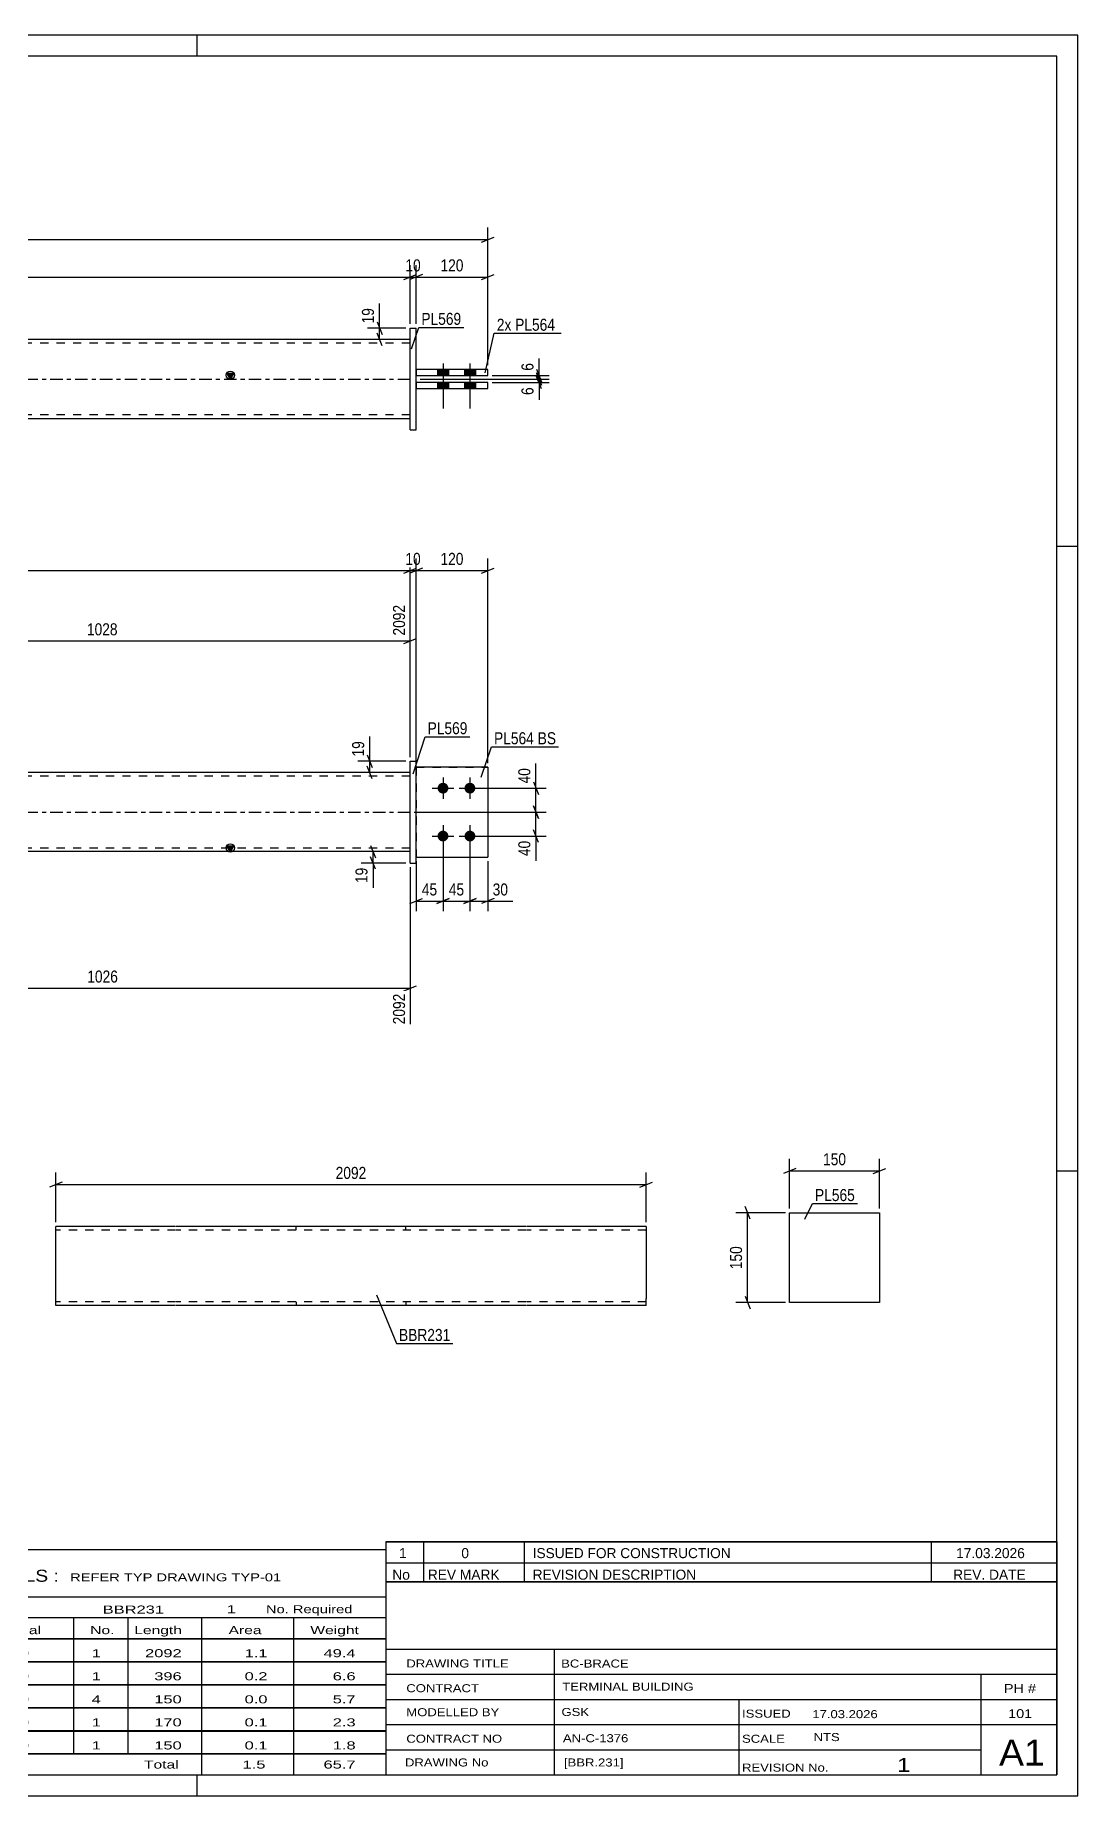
# Model space of a CAD drawing. Header units: millimetres. Extents: x 0 to 594, y 0 to 420.
# Drawn here: x 345.4 to 594, y 0 to 420 of the extents above; entities that cross this region are included whole.
import ezdxf

# ---------------------------------------------------------------- set-up
doc = ezdxf.new("R2010")
doc.units = ezdxf.units.MM
doc.linetypes.add('DXK_LINE_DOT2', pattern=[3.9198, 1.9599, -1.9599])
doc.linetypes.add('DXK_LINE_DOT3', pattern=[5.9187, 2.979, -0.9799, 0.9799, -0.9799])
doc.styles.add('Arial Narrow', font='ARIALN.TTF', dxfattribs={"height": 0.2})

# ---------------------------------------------------------------- blocks, each defined once
blk = doc.blocks.new('Unknown-585637348-1126')
at = {"color": 5, "linetype": 'Continuous'}
for p, q in [((594, 420), (0, 420)), ((384, 415), (384, 420)), ((594, 0), (594, 420)), ((589, 415), (5, 415)), ((589, 5), (589, 415)), ((594, 298), (589, 298)), ((594, 149), (589, 149)), ((5, 5), (589, 5)), ((384, 0), (384, 5)), ((0, 0), (594, 0))]:
    blk.add_line(p, q, dxfattribs=at)
blk = doc.blocks.new('Part-585637348-1946 - 1935')
at = {"color": 2, "linetype": 'Continuous'}
for p, q in [((434.77, 246.81), (436.2, 246.81)), ((434.77, 222.52), (434.77, 246.81)), ((436.2, 222.52), (436.2, 246.81)), ((434.77, 222.52), (436.2, 222.52)), ((434.77, 222.52), (436.2, 222.52))]:
    blk.add_line(p, q, dxfattribs=at)
at = {"color": 7, "linetype": 'DXK_LINE_DOT2'}
for p, q in [((434.77, 246.8), (436.2, 246.8)), ((434.77, 222.52), (434.77, 222.52)), ((436.2, 222.52), (436.2, 222.52)), ((436.2, 222.52), (436.2, 222.52))]:
    blk.add_line(p, q, dxfattribs=at)
blk = doc.blocks.new('Part-585637348-1941 - 1935')
at = {"color": 7, "linetype": 'DXK_LINE_DOT2'}
for p, q in [((436.2, 245.38), (453.34, 245.38)), ((453.34, 245.38), (436.2, 245.38)), ((436.2, 245.38), (436.2, 245.38)), ((436.2, 245.38), (436.2, 223.95)), ((453.34, 245.38), (453.34, 245.38)), ((453.34, 245.38), (453.34, 223.95)), ((436.2, 223.95), (453.34, 223.95)), ((436.2, 223.95), (453.34, 223.95))]:
    blk.add_line(p, q, dxfattribs=at)
blk = doc.blocks.new('Part-585637348-1992 - 1935')
at = {"linetype": 'Continuous'}
blk.add_hatch(color=2, dxfattribs=at).paths.add_polyline_path([(391.91, 225.23), (391.11, 226.63), (392.71, 226.63)])
at = {"color": 2, "linetype": 'Continuous'}
for p, q in [((434.77, 244.09), (135.9, 244.09)), ((434.77, 225.23), (135.9, 225.23)), ((391.91, 225.23), (391.11, 226.63)), ((391.11, 226.63), (392.71, 226.63)), ((392.71, 226.63), (391.91, 225.23))]:
    blk.add_line(p, q, dxfattribs=at)
at = {"color": 7, "linetype": 'DXK_LINE_DOT2'}
for p, q in [((135.9, 244.09), (135.9, 225.23)), ((261.98, 244.09), (261.98, 243.23)), ((288.12, 244.09), (288.12, 243.23)), ((434.77, 225.23), (434.77, 244.09)), ((434.77, 243.23), (135.9, 243.23)), ((434.77, 226.09), (135.9, 226.09)), ((262.14, 225.23), (262.14, 226.09)), ((288.28, 225.23), (288.28, 226.09))]:
    blk.add_line(p, q, dxfattribs=at)
at = {"color": 7, "linetype": 'DXK_LINE_DOT3'}
blk.add_line((135.9, 234.66), (434.77, 234.66), dxfattribs=at)
at = {"color": 2, "linetype": 'Continuous'}
blk.add_circle((391.91, 226.13), 1, dxfattribs=at)
blk = doc.blocks.new('Part-585637348-1997 - 1935')
at = {"color": 2, "linetype": 'Continuous'}
for p, q in [((453.34, 245.38), (436.2, 245.38)), ((453.34, 245.38), (453.34, 245.38)), ((453.34, 245.38), (453.34, 223.95)), ((436.2, 223.95), (453.34, 223.95))]:
    blk.add_line(p, q, dxfattribs=at)
at = {"color": 7, "linetype": 'DXK_LINE_DOT2'}
for p, q in [((436.2, 245.38), (453.34, 245.38)), ((436.2, 245.38), (436.2, 245.38)), ((436.2, 245.38), (436.2, 223.95)), ((436.2, 223.95), (453.34, 223.95))]:
    blk.add_line(p, q, dxfattribs=at)
blk = doc.blocks.new('Bolt-585637348-2002 - 1935')
at = {"linetype": 'Continuous'}
for points in [[(442.63, 241.66), (442.89, 241.63), (443.15, 241.55), (443.38, 241.42), (443.58, 241.24), (443.74, 241.02), (443.85, 240.77), (443.91, 240.51), (443.91, 240.24), (443.85, 239.98), (443.74, 239.73), (443.58, 239.52), (443.38, 239.34), (443.15, 239.2), (442.89, 239.12), (442.63, 239.09), (442.36, 239.12), (442.1, 239.2), (441.87, 239.34), (441.67, 239.52), (441.51, 239.73), (441.4, 239.98), (441.35, 240.24), (441.35, 240.51), (441.4, 240.77), (441.51, 241.02), (441.67, 241.24), (441.87, 241.42), (442.1, 241.55), (442.36, 241.63)], [(449.06, 241.66), (449.32, 241.63), (449.58, 241.55), (449.81, 241.42), (450.01, 241.24), (450.17, 241.02), (450.28, 240.77), (450.33, 240.51), (450.33, 240.24), (450.28, 239.98), (450.17, 239.73), (450.01, 239.52), (449.81, 239.34), (449.58, 239.2), (449.32, 239.12), (449.06, 239.09), (448.79, 239.12), (448.53, 239.2), (448.3, 239.34), (448.1, 239.52), (447.94, 239.73), (447.83, 239.98), (447.78, 240.24), (447.78, 240.51), (447.83, 240.77), (447.94, 241.02), (448.1, 241.24), (448.3, 241.42), (448.53, 241.55), (448.79, 241.63)], [(442.63, 230.23), (442.89, 230.21), (443.15, 230.12), (443.38, 229.99), (443.58, 229.81), (443.74, 229.59), (443.85, 229.35), (443.91, 229.08), (443.91, 228.81), (443.85, 228.55), (443.74, 228.3), (443.58, 228.09), (443.38, 227.91), (443.15, 227.77), (442.89, 227.69), (442.63, 227.66), (442.36, 227.69), (442.1, 227.77), (441.87, 227.91), (441.67, 228.09), (441.51, 228.3), (441.4, 228.55), (441.35, 228.81), (441.35, 229.08), (441.4, 229.35), (441.51, 229.59), (441.67, 229.81), (441.87, 229.99), (442.1, 230.12), (442.36, 230.21)], [(449.06, 230.23), (449.32, 230.21), (449.58, 230.12), (449.81, 229.99), (450.01, 229.81), (450.17, 229.59), (450.28, 229.35), (450.33, 229.08), (450.33, 228.81), (450.28, 228.55), (450.17, 228.3), (450.01, 228.09), (449.81, 227.91), (449.58, 227.77), (449.32, 227.69), (449.06, 227.66), (448.79, 227.69), (448.53, 227.77), (448.3, 227.91), (448.1, 228.09), (447.94, 228.3), (447.83, 228.55), (447.78, 228.81), (447.78, 229.08), (447.83, 229.35), (447.94, 229.59), (448.1, 229.81), (448.3, 229.99), (448.53, 230.12), (448.79, 230.21)]]:
    blk.add_hatch(color=1, dxfattribs=at).paths.add_polyline_path(points)
at = {"color": 1, "linetype": 'Continuous'}
for p, q in [((440.06, 240.38), (445.2, 240.38)), ((442.63, 242.95), (442.63, 237.8)), ((446.48, 240.38), (451.63, 240.38)), ((449.06, 242.95), (449.06, 237.8)), ((442.63, 231.52), (442.63, 226.38)), ((449.06, 231.52), (449.06, 226.38)), ((440.06, 228.95), (445.2, 228.95)), ((446.48, 228.95), (451.63, 228.95))]:
    blk.add_line(p, q, dxfattribs=at)
blk = doc.blocks.new('Part-585637348-2483 - 2455')
at = {"color": 2, "linetype": 'Continuous'}
for p, q in [((453.34, 337.12), (436.2, 337.12)), ((453.34, 335.69), (453.34, 337.12)), ((436.2, 335.69), (453.34, 335.69)), ((436.2, 335.69), (453.34, 335.69))]:
    blk.add_line(p, q, dxfattribs=at)
at = {"color": 7, "linetype": 'DXK_LINE_DOT2'}
for p, q in [((436.2, 337.12), (436.2, 335.69)), ((453.34, 337.12), (436.2, 337.12)), ((453.34, 335.69), (453.34, 335.69)), ((453.34, 335.69), (453.34, 335.69))]:
    blk.add_line(p, q, dxfattribs=at)
blk = doc.blocks.new('Bolt-585637348-2457 - 2455')
at = {"linetype": 'Continuous'}
for points in [[(443.91, 340.26), (441.34, 340.26), (441.34, 338.83), (443.91, 338.83)], [(443.91, 340.26), (441.34, 340.26), (441.34, 338.83), (443.91, 338.83)], [(450.34, 340.26), (447.77, 340.26), (447.77, 338.83), (450.34, 338.83)], [(450.34, 340.26), (447.77, 340.26), (447.77, 338.83), (450.34, 338.83)], [(443.91, 337.12), (441.34, 337.12), (441.34, 335.69), (443.91, 335.69)], [(443.91, 337.12), (441.34, 337.12), (441.34, 335.69), (443.91, 335.69)], [(450.34, 337.12), (447.77, 337.12), (447.77, 335.69), (450.34, 335.69)], [(450.34, 337.12), (447.77, 337.12), (447.77, 335.69), (450.34, 335.69)]]:
    blk.add_hatch(color=1, dxfattribs=at).paths.add_polyline_path(points)
at = {"color": 1, "linetype": 'Continuous'}
for p, q in [((441.34, 340.26), (441.34, 338.83)), ((441.34, 340.26), (441.34, 338.83)), ((442.63, 341.69), (442.63, 330.97)), ((442.63, 341.69), (442.63, 330.98)), ((443.91, 340.26), (443.91, 338.83)), ((443.91, 340.26), (443.91, 338.83)), ((447.77, 340.26), (447.77, 338.83)), ((447.77, 340.26), (447.77, 338.83)), ((449.06, 341.69), (449.06, 330.97)), ((449.06, 341.69), (449.06, 330.98)), ((450.34, 340.26), (450.34, 338.83)), ((450.34, 340.26), (450.34, 338.83)), ((441.34, 337.12), (441.34, 335.69)), ((441.34, 337.12), (441.34, 335.69)), ((443.91, 337.12), (443.91, 335.69)), ((443.91, 337.12), (443.91, 335.69)), ((447.77, 337.12), (447.77, 335.69)), ((447.77, 337.12), (447.77, 335.69)), ((450.34, 337.12), (450.34, 335.69)), ((450.34, 337.12), (450.34, 335.69))]:
    blk.add_line(p, q, dxfattribs=at)
blk = doc.blocks.new('Part-585637348-2478 - 2455')
at = {"color": 2, "linetype": 'Continuous'}
for p, q in [((453.34, 340.26), (436.2, 340.26)), ((453.34, 338.83), (453.34, 340.26)), ((436.2, 338.83), (453.34, 338.83)), ((436.2, 338.83), (453.34, 338.83))]:
    blk.add_line(p, q, dxfattribs=at)
at = {"color": 7, "linetype": 'DXK_LINE_DOT2'}
for p, q in [((436.2, 340.26), (436.2, 338.83)), ((453.34, 340.26), (436.2, 340.26)), ((453.34, 338.83), (453.34, 338.83)), ((453.34, 338.83), (453.34, 338.83))]:
    blk.add_line(p, q, dxfattribs=at)
blk = doc.blocks.new('Part-585637348-2488 - 2455')
at = {"linetype": 'Continuous'}
blk.add_hatch(color=2, dxfattribs=at).paths.add_polyline_path([(391.91, 337.98), (391.11, 339.38), (392.71, 339.38)])
at = {"color": 2, "linetype": 'Continuous'}
for p, q in [((434.77, 347.4), (135.9, 347.4)), ((261.98, 339), (261.98, 338.85)), ((261.98, 339), (288.12, 339)), ((261.98, 337), (261.98, 337.14)), ((288.12, 337), (261.98, 337)), ((261.98, 337), (261.98, 337)), ((262.14, 339), (262.14, 338.85)), ((262.14, 337), (262.14, 337.14)), ((288.12, 339), (288.12, 337)), ((391.91, 337.98), (391.11, 339.38)), ((391.11, 339.38), (392.71, 339.38)), ((392.71, 339.38), (391.91, 337.98)), ((135.9, 328.55), (434.77, 328.55))]:
    blk.add_line(p, q, dxfattribs=at)
at = {"color": 7, "linetype": 'DXK_LINE_DOT2'}
for p, q in [((135.9, 328.55), (135.9, 347.4)), ((434.77, 346.55), (135.9, 346.55)), ((434.77, 328.55), (434.77, 347.4)), ((261.98, 339), (288.12, 339)), ((261.98, 338.85), (261.98, 337)), ((261.98, 337), (288.12, 337)), ((262.14, 339), (262.14, 339)), ((262.14, 339), (262.14, 339)), ((262.14, 339), (288.28, 339)), ((262.14, 339), (288.28, 339)), ((262.14, 337), (262.14, 338.85)), ((288.28, 337), (262.14, 337)), ((262.14, 337), (262.14, 337)), ((262.14, 337), (288.28, 337)), ((288.28, 339), (288.28, 337)), ((434.77, 329.4), (135.9, 329.4))]:
    blk.add_line(p, q, dxfattribs=at)
at = {"color": 7, "linetype": 'DXK_LINE_DOT3'}
blk.add_line((135.9, 337.98), (434.77, 337.98), dxfattribs=at)
at = {"color": 2, "linetype": 'Continuous'}
blk.add_circle((391.91, 338.88), 1, dxfattribs=at)
blk = doc.blocks.new('Part-585637348-2500 - 2455')
at = {"color": 2, "linetype": 'Continuous'}
for p, q in [((434.77, 325.83), (434.77, 350.12)), ((434.77, 350.12), (436.2, 350.12)), ((436.2, 325.83), (436.2, 350.12)), ((434.77, 325.83), (436.2, 325.83)), ((434.77, 325.83), (436.2, 325.83))]:
    blk.add_line(p, q, dxfattribs=at)
at = {"color": 7, "linetype": 'DXK_LINE_DOT2'}
for p, q in [((434.77, 350.12), (434.77, 350.12)), ((434.77, 350.12), (436.2, 350.12)), ((434.77, 325.83), (434.77, 325.83)), ((436.2, 325.83), (436.2, 325.83)), ((436.2, 325.83), (436.2, 325.83))]:
    blk.add_line(p, q, dxfattribs=at)
blk = doc.blocks.new('Part-585637348-2843 - 2837')
at = {"color": 2, "linetype": 'Continuous'}
for p, q in [((525.28, 117.65), (525.29, 139.08)), ((525.29, 139.08), (546.72, 139.08)), ((546.72, 139.08), (546.71, 117.65)), ((546.71, 117.65), (525.28, 117.65))]:
    blk.add_line(p, q, dxfattribs=at)
blk = doc.blocks.new('Part-585637348-1445 - 1429')
at = {"color": 2, "linetype": 'Continuous'}
for p, q in [((378.87, 135.81), (350.3, 135.81)), ((350.3, 117.08), (350.3, 135.81)), ((462.41, 135.81), (378.97, 135.81)), ((491.08, 135.81), (462.51, 135.81)), ((491.08, 135.81), (491.08, 118.66)), ((491.08, 116.95), (491.08, 118.66)), ((350.3, 116.95), (350.3, 117.08)), ((378.87, 116.95), (350.3, 116.95)), ((462.41, 116.95), (378.97, 116.95)), ((491.08, 116.95), (462.51, 116.95))]:
    blk.add_line(p, q, dxfattribs=at)
at = {"color": 7, "linetype": 'DXK_LINE_DOT2'}
for p, q in [((378.87, 134.95), (350.3, 134.95)), ((462.41, 134.95), (378.97, 134.95)), ((407.54, 135.81), (407.54, 134.95)), ((433.68, 135.81), (433.68, 134.95)), ((491.08, 134.95), (462.51, 134.95)), ((491.08, 134.95), (491.08, 134.88)), ((491.08, 134.88), (491.08, 134.95)), ((491.08, 134.75), (491.08, 134.88)), ((491.08, 134.88), (491.08, 134.75)), ((350.3, 117.81), (350.3, 117.87)), ((378.87, 117.81), (350.3, 117.81)), ((462.41, 117.81), (378.97, 117.81)), ((407.69, 116.95), (407.69, 117.81)), ((433.84, 116.95), (433.84, 117.81)), ((491.08, 117.81), (462.51, 117.81)), ((491.08, 117.87), (491.08, 118.34)), ((491.08, 117.81), (491.08, 117.87))]:
    blk.add_line(p, q, dxfattribs=at)
blk = doc.blocks.new('StraightDimension-585637348-2314 - 1935')
at = {"color": 7, "linetype": 'Continuous'}
for p, q in [((424.57, 248.31), (425.77, 245.31)), ((433.77, 246.81), (422.32, 246.81)), ((433.77, 244.09), (422.32, 244.09)), ((425.77, 242.59), (424.57, 245.59)), ((425.17, 244.09), (425.17, 246.81))]:
    blk.add_line(p, q, dxfattribs=at)
at = {"color": 0}
blk.add_wipeout([(424.42, 252.19), (420.22, 252.19), (420.22, 247.33), (424.42, 247.33)], dxfattribs=at)
at = {"color": 7, "linetype": 'Continuous'}
blk.add_line((425.17, 246.81), (425.17, 252.71), dxfattribs=at)
blk.add_line((425.17, 246.81), (425.17, 252.71), dxfattribs=at)
at = {"color": 3, "style": 'Arial Narrow'}
blk.add_text('19', height=2.863, rotation=90.0002, dxfattribs=at).set_placement((423.82, 247.93))
blk = doc.blocks.new('StraightDimension-585637348-2277 - 1935')
at = {"color": 7, "linetype": 'Continuous'}
for p, q in [((464.2, 236.16), (465.4, 233.16)), ((435.77, 234.66), (467.2, 234.66)), ((464.8, 228.95), (464.8, 234.66)), ((450.06, 228.95), (467.2, 228.95)), ((465.4, 227.45), (464.2, 230.45))]:
    blk.add_line(p, q, dxfattribs=at)
at = {"color": 0}
blk.add_wipeout([(464.05, 228.42), (459.85, 228.42), (459.85, 223.57), (464.05, 223.57)], dxfattribs=at)
at = {"color": 7, "linetype": 'Continuous'}
blk.add_line((464.8, 228.95), (464.8, 223.04), dxfattribs=at)
blk.add_line((464.8, 228.95), (464.8, 223.04), dxfattribs=at)
at = {"color": 3, "style": 'Arial Narrow'}
blk.add_text('40', height=2.863, rotation=90.0002, dxfattribs=at).set_placement((463.45, 224.17))
blk = doc.blocks.new('StraightDimension-585637348-2360 - 1935')
at = {"color": 7, "linetype": 'Continuous'}
for p, q in [((135.9, 246.38), (135.9, 295.14)), ((434.77, 247.81), (434.77, 295.14)), ((137.4, 292.89), (134.4, 291.69)), ((135.9, 292.29), (434.77, 292.29)), ((433.27, 291.69), (436.27, 292.89))]:
    blk.add_line(p, q, dxfattribs=at)
at = {"color": 0}
blk.add_wipeout([(289.59, 293.04), (289.59, 297.24), (281.08, 297.24), (281.08, 293.04)], dxfattribs=at)
at = {"color": 3, "style": 'Arial Narrow'}
blk.add_text('2092', height=2.863, dxfattribs=at).set_placement((281.68, 293.64))
blk = doc.blocks.new('StraightDimension-585637348-2004 - 1935')
at = {"color": 7, "linetype": 'Continuous'}
for p, q in [((287.97, 245.09), (287.97, 284.11)), ((434.77, 247.81), (434.77, 284.11)), ((289.47, 276.09), (286.47, 274.89)), ((287.97, 275.49), (434.77, 275.49)), ((433.27, 274.89), (436.27, 276.09))]:
    blk.add_line(p, q, dxfattribs=at)
at = {"color": 0, "linetype": 'Continuous'}
blk.add_wipeout([(434.17, 284.71), (429.97, 284.71), (429.97, 276.19), (434.17, 276.19)], dxfattribs=at)
at = {"color": 0}
blk.add_wipeout([(365.63, 276.24), (365.63, 280.44), (357.12, 280.44), (357.12, 276.24)], dxfattribs=at)
at = {"color": 3, "linetype": 'Continuous', "style": 'Arial Narrow'}
blk.add_text('2092', height=2.863, rotation=90.0002, dxfattribs=at).set_placement((433.57, 276.79))
at = {"color": 3, "style": 'Arial Narrow'}
blk.add_text('1028', height=2.863, dxfattribs=at).set_placement((357.72, 276.84))
blk = doc.blocks.new('StraightDimension-585637348-2138 - 1935')
at = {"color": 7, "linetype": 'Continuous'}
for p, q in [((288.14, 224.23), (288.14, 184.04)), ((434.77, 221.52), (434.77, 184.04)), ((289.64, 193.25), (286.64, 192.05)), ((433.27, 192.05), (436.27, 193.25)), ((288.14, 192.65), (434.77, 192.65))]:
    blk.add_line(p, q, dxfattribs=at)
at = {"color": 0}
blk.add_wipeout([(365.71, 193.4), (365.71, 197.6), (357.2, 197.6), (357.2, 193.4)], dxfattribs=at)
at = {"color": 0, "linetype": 'Continuous'}
blk.add_wipeout([(434.17, 191.95), (429.97, 191.95), (429.97, 183.44), (434.17, 183.44)], dxfattribs=at)
at = {"color": 3, "style": 'Arial Narrow'}
blk.add_text('1026', height=2.863, dxfattribs=at).set_placement((357.8, 194))
at = {"color": 3, "linetype": 'Continuous', "style": 'Arial Narrow'}
blk.add_text('2092', height=2.863, rotation=90.0002, dxfattribs=at).set_placement((433.57, 184.04))
blk = doc.blocks.new('StraightDimension-585637348-2198 - 1935')
at = {"color": 7, "linetype": 'Continuous'}
for p, q in [((433.77, 225.23), (423.12, 225.23)), ((425.37, 226.73), (426.57, 223.73)), ((426.57, 221.02), (425.37, 224.02)), ((425.97, 222.52), (425.97, 225.23)), ((433.77, 222.52), (423.12, 222.52))]:
    blk.add_line(p, q, dxfattribs=at)
at = {"color": 0}
blk.add_wipeout([(425.22, 221.99), (421.02, 221.99), (421.02, 217.14), (425.22, 217.14)], dxfattribs=at)
at = {"color": 7, "linetype": 'Continuous'}
blk.add_line((425.97, 222.52), (425.97, 216.61), dxfattribs=at)
blk.add_line((425.97, 222.52), (425.97, 216.61), dxfattribs=at)
at = {"color": 3, "style": 'Arial Narrow'}
blk.add_text('19', height=2.863, rotation=90.0002, dxfattribs=at).set_placement((424.62, 217.74))
blk = doc.blocks.new('StraightDimension-585637348-2207 - 1935')
at = {"color": 7, "linetype": 'Continuous'}
for p, q in [((449.06, 227.95), (449.06, 211.03)), ((453.34, 222.95), (453.34, 211.03)), ((447.56, 212.83), (450.56, 214.03)), ((449.06, 213.43), (453.34, 213.43)), ((454.84, 214.03), (451.84, 212.83))]:
    blk.add_line(p, q, dxfattribs=at)
at = {"color": 0}
blk.add_wipeout([(458.72, 214.18), (458.72, 218.38), (453.87, 218.38), (453.87, 214.18)], dxfattribs=at)
at = {"color": 7, "linetype": 'Continuous'}
blk.add_line((453.34, 213.43), (459.25, 213.43), dxfattribs=at)
blk.add_line((453.34, 213.43), (459.25, 213.43), dxfattribs=at)
at = {"color": 3, "style": 'Arial Narrow'}
blk.add_text('30', height=2.863, dxfattribs=at).set_placement((454.47, 214.78))
blk = doc.blocks.new('StraightDimension-585637348-2220 - 1935')
at = {"color": 7, "linetype": 'Continuous'}
for p, q in [((442.63, 227.95), (442.63, 211.03)), ((449.06, 227.95), (449.06, 211.03)), ((441.13, 212.83), (444.13, 214.03)), ((442.63, 213.43), (449.06, 213.43)), ((450.56, 214.03), (447.56, 212.83))]:
    blk.add_line(p, q, dxfattribs=at)
at = {"color": 0}
blk.add_wipeout([(448.27, 214.18), (448.27, 218.38), (443.41, 218.38), (443.41, 214.18)], dxfattribs=at)
at = {"color": 3, "style": 'Arial Narrow'}
blk.add_text('45', height=2.863, dxfattribs=at).set_placement((444.01, 214.78))
blk = doc.blocks.new('StraightDimension-585637348-2230 - 1935')
at = {"color": 7, "linetype": 'Continuous'}
for p, q in [((442.63, 227.95), (442.63, 211.03)), ((436.2, 222.95), (436.2, 211.03)), ((434.7, 212.83), (437.7, 214.03)), ((436.2, 213.43), (442.63, 213.43)), ((444.13, 214.03), (441.13, 212.83))]:
    blk.add_line(p, q, dxfattribs=at)
at = {"color": 0}
blk.add_wipeout([(441.84, 214.18), (441.84, 218.38), (436.98, 218.38), (436.98, 214.18)], dxfattribs=at)
at = {"color": 3, "style": 'Arial Narrow'}
blk.add_text('45', height=2.863, dxfattribs=at).set_placement((437.58, 214.78))
blk = doc.blocks.new('StraightDimension-585637348-2264 - 1935')
at = {"color": 7, "linetype": 'Continuous'}
for p, q in [((450.06, 240.38), (467.2, 240.38)), ((464.2, 241.88), (465.4, 238.88)), ((464.8, 234.66), (464.8, 240.38)), ((465.4, 233.16), (464.2, 236.16)), ((435.77, 234.66), (467.2, 234.66))]:
    blk.add_line(p, q, dxfattribs=at)
at = {"color": 0}
blk.add_wipeout([(464.05, 245.76), (459.85, 245.76), (459.85, 240.9), (464.05, 240.9)], dxfattribs=at)
at = {"color": 7, "linetype": 'Continuous'}
blk.add_line((464.8, 240.38), (464.8, 246.28), dxfattribs=at)
blk.add_line((464.8, 240.38), (464.8, 246.28), dxfattribs=at)
at = {"color": 3, "style": 'Arial Narrow'}
blk.add_text('40', height=2.863, rotation=90.0002, dxfattribs=at).set_placement((463.45, 241.5))
blk = doc.blocks.new('StraightDimension-585637348-2369 - 1935')
at = {"color": 7, "linetype": 'Continuous'}
for p, q in [((434.77, 247.81), (434.77, 295.14)), ((436.2, 246.38), (436.2, 295.14)), ((433.27, 291.69), (436.27, 292.89)), ((437.7, 292.89), (434.7, 291.69)), ((434.77, 292.29), (436.2, 292.29))]:
    blk.add_line(p, q, dxfattribs=at)
at = {"color": 0}
blk.add_wipeout([(437.91, 293.04), (437.91, 297.24), (433.06, 297.24), (433.06, 293.04)], dxfattribs=at)
at = {"color": 3, "style": 'Arial Narrow'}
blk.add_text('10', height=2.863, dxfattribs=at).set_placement((433.66, 293.64))
blk = doc.blocks.new('StraightDimension-585637348-2386 - 1935')
at = {"color": 7, "linetype": 'Continuous'}
for p, q in [((436.2, 246.38), (436.2, 295.14)), ((453.34, 246.38), (453.34, 295.14)), ((437.7, 292.89), (434.7, 291.69)), ((436.2, 292.29), (453.34, 292.29)), ((451.84, 291.69), (454.84, 292.89))]:
    blk.add_line(p, q, dxfattribs=at)
at = {"color": 0}
blk.add_wipeout([(448.11, 293.04), (448.11, 297.24), (441.43, 297.24), (441.43, 293.04)], dxfattribs=at)
at = {"color": 3, "style": 'Arial Narrow'}
blk.add_text('120', height=2.863, dxfattribs=at).set_placement((442.03, 293.64))
blk = doc.blocks.new('StraightDimension-585637348-2586 - 2455')
at = {"color": 7, "linetype": 'Continuous'}
for p, q in [((433.27, 361.71), (436.27, 362.91)), ((437.7, 362.91), (434.7, 361.71)), ((434.77, 351.12), (434.77, 365.16)), ((434.77, 362.31), (436.2, 362.31)), ((436.2, 351.12), (436.2, 365.16))]:
    blk.add_line(p, q, dxfattribs=at)
at = {"color": 0}
blk.add_wipeout([(437.91, 363.06), (437.91, 367.26), (433.06, 367.26), (433.06, 363.06)], dxfattribs=at)
at = {"color": 3, "style": 'Arial Narrow'}
blk.add_text('10', height=2.863, dxfattribs=at).set_placement((433.66, 363.66))
blk = doc.blocks.new('StraightDimension-585637348-2565 - 2455')
at = {"color": 7, "linetype": 'Continuous'}
for p, q in [((117.33, 341.26), (117.33, 374.11)), ((453.34, 341.26), (453.34, 374.11)), ((118.83, 371.86), (115.83, 370.66)), ((117.33, 371.26), (453.34, 371.26)), ((451.84, 370.66), (454.84, 371.86))]:
    blk.add_line(p, q, dxfattribs=at)
at = {"color": 0}
blk.add_wipeout([(289.59, 372.01), (289.59, 376.21), (281.08, 376.21), (281.08, 372.01)], dxfattribs=at)
at = {"color": 3, "style": 'Arial Narrow'}
blk.add_text('2352', height=2.863, dxfattribs=at).set_placement((281.68, 372.61))
blk = doc.blocks.new('StraightDimension-585637348-2627 - 2455')
at = {"color": 7, "linetype": 'Continuous'}
for p, q in [((433.77, 350.12), (424.66, 350.12)), ((426.91, 351.62), (428.11, 348.62)), ((428.11, 345.9), (426.91, 348.9)), ((427.51, 347.4), (427.51, 350.12)), ((433.77, 347.4), (424.66, 347.4))]:
    blk.add_line(p, q, dxfattribs=at)
at = {"color": 0}
blk.add_wipeout([(426.76, 355.5), (422.56, 355.5), (422.56, 350.64), (426.76, 350.64)], dxfattribs=at)
at = {"color": 7, "linetype": 'Continuous'}
blk.add_line((427.51, 350.12), (427.51, 356.02), dxfattribs=at)
blk.add_line((427.51, 350.12), (427.51, 356.02), dxfattribs=at)
at = {"color": 3, "style": 'Arial Narrow'}
blk.add_text('19', height=2.863, rotation=90.0002, dxfattribs=at).set_placement((426.16, 351.24))
blk = doc.blocks.new('StraightDimension-585637348-2647 - 2455')
at = {"color": 7, "linetype": 'Continuous'}
for p, q in [((437.2, 337.98), (467.95, 337.98)), ((454.34, 337.12), (467.95, 337.12)), ((464.95, 339.48), (466.15, 336.48)), ((466.15, 335.62), (464.95, 338.62)), ((465.55, 337.12), (465.55, 337.98))]:
    blk.add_line(p, q, dxfattribs=at)
at = {"color": 0}
blk.add_wipeout([(464.8, 336.59), (460.6, 336.59), (460.6, 333.57), (464.8, 333.57)], dxfattribs=at)
at = {"color": 7, "linetype": 'Continuous'}
blk.add_line((465.55, 337.12), (465.55, 333.04), dxfattribs=at)
blk.add_line((465.55, 337.12), (465.55, 333.04), dxfattribs=at)
at = {"color": 3, "style": 'Arial Narrow'}
blk.add_text('6', height=2.86, rotation=90.0002, dxfattribs=at).set_placement((464.2, 334.17))
blk = doc.blocks.new('StraightDimension-585637348-2576 - 2455')
at = {"color": 7, "linetype": 'Continuous'}
for p, q in [((437.7, 362.91), (434.7, 361.71)), ((436.2, 351.12), (436.2, 365.16)), ((436.2, 362.31), (453.34, 362.31)), ((451.84, 361.71), (454.84, 362.91)), ((453.34, 341.26), (453.34, 365.16))]:
    blk.add_line(p, q, dxfattribs=at)
at = {"color": 0}
blk.add_wipeout([(448.11, 363.06), (448.11, 367.26), (441.43, 367.26), (441.43, 363.06)], dxfattribs=at)
at = {"color": 3, "style": 'Arial Narrow'}
blk.add_text('120', height=2.863, dxfattribs=at).set_placement((442.03, 363.66))
blk = doc.blocks.new('StraightDimension-585637348-2596 - 2455')
at = {"color": 7, "linetype": 'Continuous'}
for p, q in [((137.4, 362.91), (134.4, 361.71)), ((135.9, 349.69), (135.9, 365.16)), ((135.9, 362.31), (434.77, 362.31)), ((433.27, 361.71), (436.27, 362.91)), ((434.77, 351.12), (434.77, 365.16))]:
    blk.add_line(p, q, dxfattribs=at)
at = {"color": 0}
blk.add_wipeout([(289.59, 363.06), (289.59, 367.26), (281.08, 367.26), (281.08, 363.06)], dxfattribs=at)
at = {"color": 3, "style": 'Arial Narrow'}
blk.add_text('2092', height=2.863, dxfattribs=at).set_placement((281.68, 363.66))
blk = doc.blocks.new('StraightDimension-585637348-2638 - 2455')
at = {"color": 7, "linetype": 'Continuous'}
for p, q in [((464.95, 340.33), (466.15, 337.33)), ((437.2, 337.98), (467.95, 337.98)), ((454.34, 338.83), (467.95, 338.83)), ((466.15, 336.48), (464.95, 339.48)), ((465.55, 337.98), (465.55, 338.83))]:
    blk.add_line(p, q, dxfattribs=at)
at = {"color": 0}
blk.add_wipeout([(464.8, 342.39), (460.6, 342.39), (460.6, 339.36), (464.8, 339.36)], dxfattribs=at)
at = {"color": 7, "linetype": 'Continuous'}
blk.add_line((465.55, 338.83), (465.55, 342.91), dxfattribs=at)
blk.add_line((465.55, 338.83), (465.55, 342.91), dxfattribs=at)
at = {"color": 3, "style": 'Arial Narrow'}
blk.add_text('6', height=2.86, rotation=90.0002, dxfattribs=at).set_placement((464.2, 339.96))
blk = doc.blocks.new('StraightDimension-585637348-2845 - 2837')
at = {"color": 7, "linetype": 'Continuous'}
for p, q in [((524.29, 139.08), (512.43, 139.08)), ((515.88, 137.58), (514.68, 140.58)), ((515.28, 117.65), (515.28, 139.08)), ((524.28, 117.65), (512.43, 117.65)), ((514.68, 119.15), (515.88, 116.15))]:
    blk.add_line(p, q, dxfattribs=at)
at = {"color": 0}
blk.add_wipeout([(514.53, 131.71), (510.33, 131.71), (510.33, 125.02), (514.53, 125.02)], dxfattribs=at)
at = {"color": 3, "style": 'Arial Narrow'}
blk.add_text('150', height=2.863, rotation=90.0002, dxfattribs=at).set_placement((513.93, 125.62))
blk = doc.blocks.new('StraightDimension-585637348-2852 - 2837')
at = {"color": 7, "linetype": 'Continuous'}
for p, q in [((525.29, 140.08), (525.29, 151.93)), ((546.72, 140.08), (546.72, 151.93)), ((526.79, 149.68), (523.79, 148.48)), ((525.29, 149.08), (546.72, 149.08)), ((545.22, 148.48), (548.22, 149.68))]:
    blk.add_line(p, q, dxfattribs=at)
at = {"color": 0}
blk.add_wipeout([(539.34, 149.83), (539.34, 154.03), (532.66, 154.03), (532.66, 149.83)], dxfattribs=at)
at = {"color": 3, "style": 'Arial Narrow'}
blk.add_text('150', height=2.863, dxfattribs=at).set_placement((533.26, 150.43))
blk = doc.blocks.new('StraightDimension-585637348-1524 - 1429')
at = {"color": 7, "linetype": 'Continuous'}
for p, q in [((350.3, 136.81), (350.3, 148.66)), ((491.08, 136.81), (491.08, 148.66)), ((351.8, 146.41), (348.8, 145.21)), ((350.3, 145.81), (491.08, 145.81)), ((489.58, 145.21), (492.58, 146.41))]:
    blk.add_line(p, q, dxfattribs=at)
at = {"color": 0}
blk.add_wipeout([(424.94, 146.56), (424.94, 150.76), (416.43, 150.76), (416.43, 146.56)], dxfattribs=at)
at = {"color": 3, "style": 'Arial Narrow'}
blk.add_text('2092', height=2.863, dxfattribs=at).set_placement((417.03, 147.16))
blk = doc.blocks.new('Unknown-585637348-6824')
at = {"color": 7, "linetype": 'Continuous'}
for p, q in [((429, 51.05), (429, 5)), ((429, 51.05), (589, 51.05)), ((589, 51), (589, 5)), ((429, 35), (589, 35)), ((469.14, 35), (469.14, 5)), ((429, 29), (589, 29)), ((571, 5.05), (571, 29.05)), ((429, 23), (589, 23)), ((513.14, 23), (513.14, 5)), ((429, 17), (589, 17)), ((429, 11), (571, 11)), ((429, 5), (589, 5))]:
    blk.add_line(p, q, dxfattribs=at)
at = {"color": 7, "style": 'Arial Narrow'}
for s, height, width, p in [('DRAWING TITLE', 1.9089, 1.425378, (433.88, 30.61)), ('BC-BRACE', 1.909, 1.425378, (470.81, 30.59)), ('CONTRACT', 1.909, 1.425378, (433.88, 24.71)), ('TERMINAL BUILDING', 1.9089, 1.425378, (471.06, 25.07)), ('MODELLED BY', 1.9089, 1.425378, (433.88, 18.98)), ('GSK', 1.909, 1.425378, (470.88, 19.04)), ('ISSUED', 1.909, 1.425378, (513.94, 18.64)), ('17.03.2026', 1.909, 1.425378, (530.69, 18.52)), ('CONTRACT NO', 1.9089, 1.425378, (433.88, 12.66)), ('AN-C-1376', 1.909, 1.425378, (471.23, 12.78)), ('SCALE', 1.909, 1.425378, (513.94, 12.65)), ('A1', 6.204, 1.25, (575.24, 7.2)), ('DRAWING No', 1.909, 1.425378, (433.56, 7)), ('[BBR.231]', 1.909, 1.425378, (471.46, 6.99)), ('1', 3.34, 1.5, (550.91, 5.68)), ('REVISION No.', 1.9089, 1.425378, (513.94, 5.77))]:
    blk.add_text(s, height=height, dxfattribs=dict(at, width=width)).set_placement(p)
at = {"color": 7, "linetype": 'Continuous', "style": 'Arial Narrow'}
for s, height, width, p in [('PH #', 2.1, 1.42538, (576.4, 24.55)), ('101', 2.1, 1.42538, (577.41, 18.55)), ('NTS', 1.909, 1.425378, (531, 13.05))]:
    blk.add_text(s, height=height, dxfattribs=dict(at, width=width)).set_placement(p)
blk = doc.blocks.new('Unknown-585637348-6825')
at = {"color": 7, "linetype": 'Continuous'}
for p, q in [((429, 60.55), (589, 60.55)), ((589, 60.55), (429, 60.55)), ((429, 60.55), (429, 55.55)), ((438, 60.55), (438, 55.55)), ((462, 60.55), (462, 55.55)), ((559, 60.55), (559, 55.55)), ((589, 60.55), (589, 55.55)), ((429, 55.55), (589, 55.55)), ((429, 55.55), (429, 51.05)), ((429, 55.55), (589, 55.55)), ((438, 55.55), (438, 51.05)), ((462, 55.55), (462, 51.05)), ((559, 55.55), (559, 51.05)), ((589, 55.55), (589, 51.05)), ((589, 51.05), (429, 51.05))]:
    blk.add_line(p, q, dxfattribs=at)
at = {"color": 7, "linetype": 'Continuous', "style": 'Arial Narrow'}
for s, height, width, p in [('1', 2.39, 1.196471, (432.16, 56.7)), ('0', 2.39, 1.196471, (447, 56.7)), ('ISSUED FOR CONSTRUCTION', 2.3861, 1.196471, (464, 56.7)), ('17.03.2026', 2.386, 1.196471, (565, 56.7)), ('No', 2.386, 1.2, (430.54, 51.55)), ('REV MARK', 2.386, 1.2, (439, 51.55)), ('REVISION DESCRIPTION', 2.3861, 1.2, (464, 51.55)), ('REV. DATE', 2.386, 1.2, (564.28, 51.55))]:
    blk.add_text(s, height=height, dxfattribs=dict(at, width=width)).set_placement(p)
blk = doc.blocks.new('Unknown-585637348-6826')
at = {"color": 7, "linetype": 'Continuous'}
for p, q in [((269, 58.75), (429, 58.75)), ((269, 47.5), (269, 58.75)), ((429, 58.75), (429, 47.5)), ((269, 47.5), (429, 47.5)), ((269, 47.5), (269, 42.5)), ((429, 47.5), (429, 42.5)), ((269, 42.5), (429, 42.5)), ((269, 42.5), (269, 37.5)), ((293, 42.5), (293, 37.5)), ((328.5, 42.5), (328.5, 37.5)), ((354.5, 42.5), (354.5, 37.5)), ((367.5, 42.5), (367.5, 37.5)), ((385, 42.5), (385, 37.5)), ((407, 42.5), (407, 37.5)), ((429, 42.5), (429, 37.5)), ((269, 37.5), (429, 37.5)), ((269, 37.45), (269, 32.05)), ((269, 37.45), (429, 37.45)), ((293, 37.5), (293, 32)), ((328.5, 37.5), (328.5, 32)), ((354.5, 37.5), (354.5, 32)), ((367.5, 37.5), (367.5, 32)), ((385, 37.5), (385, 32)), ((407, 37.5), (407, 32)), ((429, 37.45), (429, 32.05)), ((269, 32.05), (429, 32.05)), ((269, 31.95), (269, 26.55)), ((269, 31.95), (429, 31.95)), ((293, 32), (293, 26.5)), ((328.5, 32), (328.5, 26.5)), ((354.5, 32), (354.5, 26.5)), ((367.5, 32), (367.5, 26.5)), ((385, 32), (385, 26.5)), ((407, 32), (407, 26.5)), ((429, 31.95), (429, 26.55)), ((269, 26.55), (429, 26.55)), ((269, 26.45), (269, 21.05)), ((269, 26.45), (429, 26.45)), ((293, 26.5), (293, 21)), ((328.5, 26.5), (328.5, 21)), ((354.5, 26.5), (354.5, 21)), ((367.5, 26.5), (367.5, 21)), ((385, 26.5), (385, 21)), ((407, 26.5), (407, 21)), ((429, 26.45), (429, 21.05)), ((269, 21.05), (429, 21.05)), ((293, 21), (293, 15.5)), ((328.5, 21), (328.5, 15.5)), ((354.5, 21), (354.5, 15.5)), ((367.5, 21), (367.5, 15.5)), ((385, 21), (385, 15.5)), ((407, 21), (407, 15.5)), ((269, 20.95), (269, 15.55)), ((269, 20.95), (429, 20.95)), ((429, 20.95), (429, 15.55)), ((269, 15.55), (429, 15.55)), ((269, 15.45), (269, 10.05)), ((269, 15.45), (429, 15.45)), ((293, 15.5), (293, 10)), ((328.5, 15.5), (328.5, 10)), ((354.5, 15.5), (354.5, 10)), ((367.5, 15.5), (367.5, 10)), ((385, 15.5), (385, 10)), ((407, 15.5), (407, 10)), ((429, 15.45), (429, 10.05)), ((269, 10.05), (429, 10.05)), ((269, 10), (429, 10)), ((269, 10), (269, 5)), ((385, 10), (385, 5)), ((407, 10), (407, 5)), ((429, 10), (429, 5)), ((269, 5), (429, 5))]:
    blk.add_line(p, q, dxfattribs=at)
at = {"color": 7, "style": 'Arial Narrow'}
for s, height, width, p in [('GENERAL NOTES & WELD DETAILS :', 2.8633, 1.4, (270.15, 51.06)), ('REFER TYP DRAWING TYP-01', 1.9089, 1.6, (353.7, 51.16)), ("MATERIAL LIST FOR ASSEMBLY MK'D", 1.9089, 1.6, (270.15, 43.56)), ('BBR231', 1.909, 1.794707, (361.48, 43.47)), ('1', 1.91, 1.794707, (391.08, 43.56)), ('No. Required', 1.9089, 1.6, (400.41, 43.56)), ('Mark', 1.909, 1.7, (270.34, 38.5)), ('Profile', 1.909, 1.7, (303.41, 38.5)), ('Material', 1.909, 1.7, (333.54, 38.56)), ('No.', 1.909, 1.7, (358.5, 38.56)), ('Length', 1.909, 1.7, (369, 38.56)), ('Area', 1.909, 1.7, (391.5, 38.56)), ('Weight', 1.909, 1.7, (411, 38.56))]:
    blk.add_text(s, height=height, dxfattribs=dict(at, width=width)).set_placement(p)
at = {"color": 7, "linetype": 'Continuous', "style": 'Arial Narrow'}
for s, height, width, p in [('BBR231', 1.909, 1.794707, (270.5, 33.06)), ('SHS132*6', 1.909, 1.794707, (295, 33.06)), ('E350', 1.909, 1.794707, (334.74, 33.06)), ('1', 1.91, 1.794707, (358.86, 33.06)), ('2092', 1.909, 1.794707, (371.58, 33.06)), ('1.1', 1.909, 1.794707, (395.32, 33.06)), ('49.4', 1.909, 1.794707, (414.14, 33.06)), ('PL529', 1.909, 1.794707, (270.5, 27.56)), ('PL12*181', 1.909, 1.794707, (295, 27.56)), ('E350', 1.909, 1.794707, (334.74, 27.56)), ('1', 1.91, 1.794707, (358.86, 27.56)), ('396', 1.909, 1.794707, (373.77, 27.56)), ('0.2', 1.909, 1.794707, (395.32, 27.56)), ('6.6', 1.909, 1.794707, (416.33, 27.56)), ('PL564', 1.909, 1.794707, (270.5, 22.06)), ('PL10*120', 1.909, 1.794707, (295, 22.06)), ('E350', 1.909, 1.794707, (334.74, 22.06)), ('4', 1.91, 1.794707, (358.86, 22.06)), ('150', 1.909, 1.794707, (373.77, 22.06)), ('0.0', 1.909, 1.794707, (395.32, 22.06)), ('5.7', 1.909, 1.794707, (416.33, 22.06)), ('PL569', 1.909, 1.794707, (270.5, 16.56)), ('PL10*170', 1.909, 1.794707, (295, 16.56)), ('E350', 1.909, 1.794707, (334.74, 16.56)), ('1', 1.91, 1.794707, (358.86, 16.56)), ('170', 1.909, 1.794707, (373.77, 16.56)), ('0.1', 1.909, 1.794707, (395.32, 16.56)), ('2.3', 1.909, 1.794707, (416.33, 16.56)), ('PL565', 1.909, 1.794707, (270.5, 11.06)), ('PL10*150', 1.909, 1.794707, (295, 11.06)), ('E350', 1.909, 1.794707, (334.74, 11.06)), ('1', 1.91, 1.794707, (358.86, 11.06)), ('150', 1.909, 1.794707, (373.77, 11.06)), ('0.1', 1.909, 1.794707, (395.32, 11.06)), ('1.8', 1.909, 1.794707, (416.33, 11.06)), ('Total', 1.909, 1.7, (371.33, 6.5)), ('1.5', 1.909, 1.794707, (394.83, 6.5)), ('65.7', 1.909, 1.794707, (414.14, 6.5))]:
    blk.add_text(s, height=height, dxfattribs=dict(at, width=width)).set_placement(p)
blk = doc.blocks.new('Mark-585637348-1942 - 1935')
at = {"color": 0}
blk.add_wipeout([(448.46, 253.25), (448.46, 256.25), (438.96, 256.25), (438.96, 253.25)], dxfattribs=at)
blk.add_wipeout([(448.46, 253.25), (448.46, 256.25), (438.96, 256.25), (438.96, 253.25)], dxfattribs=at)
at = {"color": 30, "linetype": 'Continuous'}
for p, q in [((435.5, 243.76), (438.36, 252.65)), ((438.36, 252.65), (449.06, 252.65))]:
    blk.add_line(p, q, dxfattribs=at)
at = {"color": 3, "style": 'Arial Narrow'}
blk.add_text('PL569', height=2.863, dxfattribs=at).set_placement((438.96, 253.25))
blk = doc.blocks.new('MarkSet-585637348-2424 - 1935')
at = {"color": 0}
blk.add_wipeout([(464.31, 250.85), (464.31, 253.85), (454.8, 253.85), (454.8, 250.85)], dxfattribs=at)
blk.add_wipeout([(464.31, 250.85), (464.31, 253.85), (454.8, 253.85), (454.8, 250.85)], dxfattribs=at)
at = {"color": 30, "linetype": 'Continuous'}
blk.add_line((451.71, 243.02), (454.2, 250.25), dxfattribs=at)
at = {"color": 0}
blk.add_wipeout([(469.59, 250.85), (469.59, 253.85), (465.21, 253.85), (465.21, 250.85)], dxfattribs=at)
blk.add_wipeout([(469.59, 250.85), (469.59, 253.85), (465.21, 253.85), (465.21, 250.85)], dxfattribs=at)
at = {"color": 30, "linetype": 'Continuous'}
blk.add_line((454.2, 250.25), (470.19, 250.25), dxfattribs=at)
at = {"color": 3, "style": 'Arial Narrow'}
for s, p in [('PL564', (454.8, 250.85)), ('BS', (465.21, 250.85))]:
    blk.add_text(s, height=2.863, dxfattribs=at).set_placement(p)
blk = doc.blocks.new('Mark-585637348-2496 - 2455')
at = {"color": 0}
blk.add_wipeout([(446.98, 350.9), (446.98, 353.9), (437.47, 353.9), (437.47, 350.9)], dxfattribs=at)
blk.add_wipeout([(446.98, 350.9), (446.98, 353.9), (437.47, 353.9), (437.47, 350.9)], dxfattribs=at)
at = {"color": 30, "linetype": 'Continuous'}
for p, q in [((435.1, 345.22), (436.87, 350.3)), ((436.87, 350.3), (447.58, 350.3))]:
    blk.add_line(p, q, dxfattribs=at)
at = {"color": 3, "style": 'Arial Narrow'}
blk.add_text('PL569', height=2.863, dxfattribs=at).set_placement((437.47, 350.9))
blk = doc.blocks.new('MarkSet-585637348-2689 - 2455')
at = {"color": 0}
blk.add_wipeout([(458.94, 349.5), (458.94, 352.5), (455.46, 352.5), (455.46, 349.5)], dxfattribs=at)
blk.add_wipeout([(458.94, 349.5), (458.94, 352.5), (455.46, 352.5), (455.46, 349.5)], dxfattribs=at)
at = {"color": 30, "linetype": 'Continuous'}
blk.add_line((452.65, 339.48), (454.86, 348.9), dxfattribs=at)
at = {"color": 0}
blk.add_wipeout([(469.34, 349.5), (469.34, 352.5), (459.84, 352.5), (459.84, 349.5)], dxfattribs=at)
blk.add_wipeout([(469.34, 349.5), (469.34, 352.5), (459.84, 352.5), (459.84, 349.5)], dxfattribs=at)
at = {"color": 30, "linetype": 'Continuous'}
blk.add_line((454.86, 348.9), (470.84, 348.9), dxfattribs=at)
at = {"color": 3, "style": 'Arial Narrow'}
for s, p in [('2x', (455.46, 349.5)), ('PL564', (459.84, 349.5))]:
    blk.add_text(s, height=2.863, dxfattribs=at).set_placement(p)
blk = doc.blocks.new('Mark-585637348-2839 - 2837')
at = {"color": 0}
blk.add_wipeout([(540.84, 141.88), (540.84, 144.88), (531.34, 144.88), (531.34, 141.88)], dxfattribs=at)
blk.add_wipeout([(540.84, 141.88), (540.84, 144.88), (531.34, 144.88), (531.34, 141.88)], dxfattribs=at)
at = {"color": 30, "linetype": 'Continuous'}
for p, q in [((528.91, 137.57), (530.74, 141.28)), ((530.74, 141.28), (541.44, 141.28))]:
    blk.add_line(p, q, dxfattribs=at)
at = {"color": 3, "style": 'Arial Narrow'}
blk.add_text('PL565', height=2.863, dxfattribs=at).set_placement((531.34, 141.88))
blk = doc.blocks.new('Mark-585637348-1441 - 1429')
at = {"color": 0}
blk.add_wipeout([(444.38, 108.5), (444.38, 111.5), (432.14, 111.5), (432.14, 108.5)], dxfattribs=at)
blk.add_wipeout([(444.38, 108.5), (444.38, 111.5), (432.14, 111.5), (432.14, 108.5)], dxfattribs=at)
at = {"color": 30, "linetype": 'Continuous'}
for p, q in [((426.73, 119.52), (431.54, 107.9)), ((431.54, 107.9), (444.98, 107.9))]:
    blk.add_line(p, q, dxfattribs=at)
at = {"color": 3, "style": 'Arial Narrow'}
blk.add_text('BBR231', height=2.863, dxfattribs=at).set_placement((432.14, 108.5))

msp = doc.modelspace()

# ---------------------------------------------------------------- block references
for name in ['Unknown-585637348-1126', 'Part-585637348-2500 - 2455', 'Part-585637348-2488 - 2455', 'Part-585637348-2478 - 2455', 'Bolt-585637348-2457 - 2455', 'Part-585637348-2483 - 2455', 'Part-585637348-1992 - 1935', 'Part-585637348-1946 - 1935', 'Part-585637348-1941 - 1935', 'Part-585637348-1997 - 1935', 'Bolt-585637348-2002 - 1935', 'Part-585637348-2843 - 2837', 'Part-585637348-1445 - 1429', 'Unknown-585637348-6825', 'Unknown-585637348-6826', 'Unknown-585637348-6824']:
    msp.add_blockref(name, (0, 0))

# ---------------------------------------------------------------- next in the draw order: block references
for name in ['StraightDimension-585637348-2586 - 2455', 'StraightDimension-585637348-2314 - 1935', 'StraightDimension-585637348-2277 - 1935', 'StraightDimension-585637348-1524 - 1429', 'StraightDimension-585637348-2845 - 2837', 'Mark-585637348-1441 - 1429']:
    msp.add_blockref(name, (0, 0))

# ---------------------------------------------------------------- next in the draw order: block references
for name in ['StraightDimension-585637348-2565 - 2455', 'StraightDimension-585637348-2360 - 1935', 'StraightDimension-585637348-2207 - 1935', 'StraightDimension-585637348-2138 - 1935', 'StraightDimension-585637348-2852 - 2837']:
    msp.add_blockref(name, (0, 0))

# ---------------------------------------------------------------- next in the draw order: block references
for name in ['StraightDimension-585637348-2627 - 2455', 'StraightDimension-585637348-2647 - 2455', 'StraightDimension-585637348-2004 - 1935', 'StraightDimension-585637348-2220 - 1935', 'StraightDimension-585637348-2198 - 1935', 'Mark-585637348-2839 - 2837']:
    msp.add_blockref(name, (0, 0))

# ---------------------------------------------------------------- next in the draw order: block references
for name in ['StraightDimension-585637348-2576 - 2455', 'StraightDimension-585637348-2264 - 1935', 'StraightDimension-585637348-2230 - 1935']:
    msp.add_blockref(name, (0, 0))

# ---------------------------------------------------------------- next in the draw order: block references
for name in ['StraightDimension-585637348-2596 - 2455', 'StraightDimension-585637348-2638 - 2455', 'StraightDimension-585637348-2369 - 1935']:
    msp.add_blockref(name, (0, 0))

# ---------------------------------------------------------------- next in the draw order: block references
for name in ['Mark-585637348-2496 - 2455', 'MarkSet-585637348-2689 - 2455', 'StraightDimension-585637348-2386 - 1935']:
    msp.add_blockref(name, (0, 0))

# ---------------------------------------------------------------- next in the draw order: block references
for name in ['Mark-585637348-1942 - 1935', 'MarkSet-585637348-2424 - 1935']:
    msp.add_blockref(name, (0, 0))

doc.saveas('drawing.dxf')
